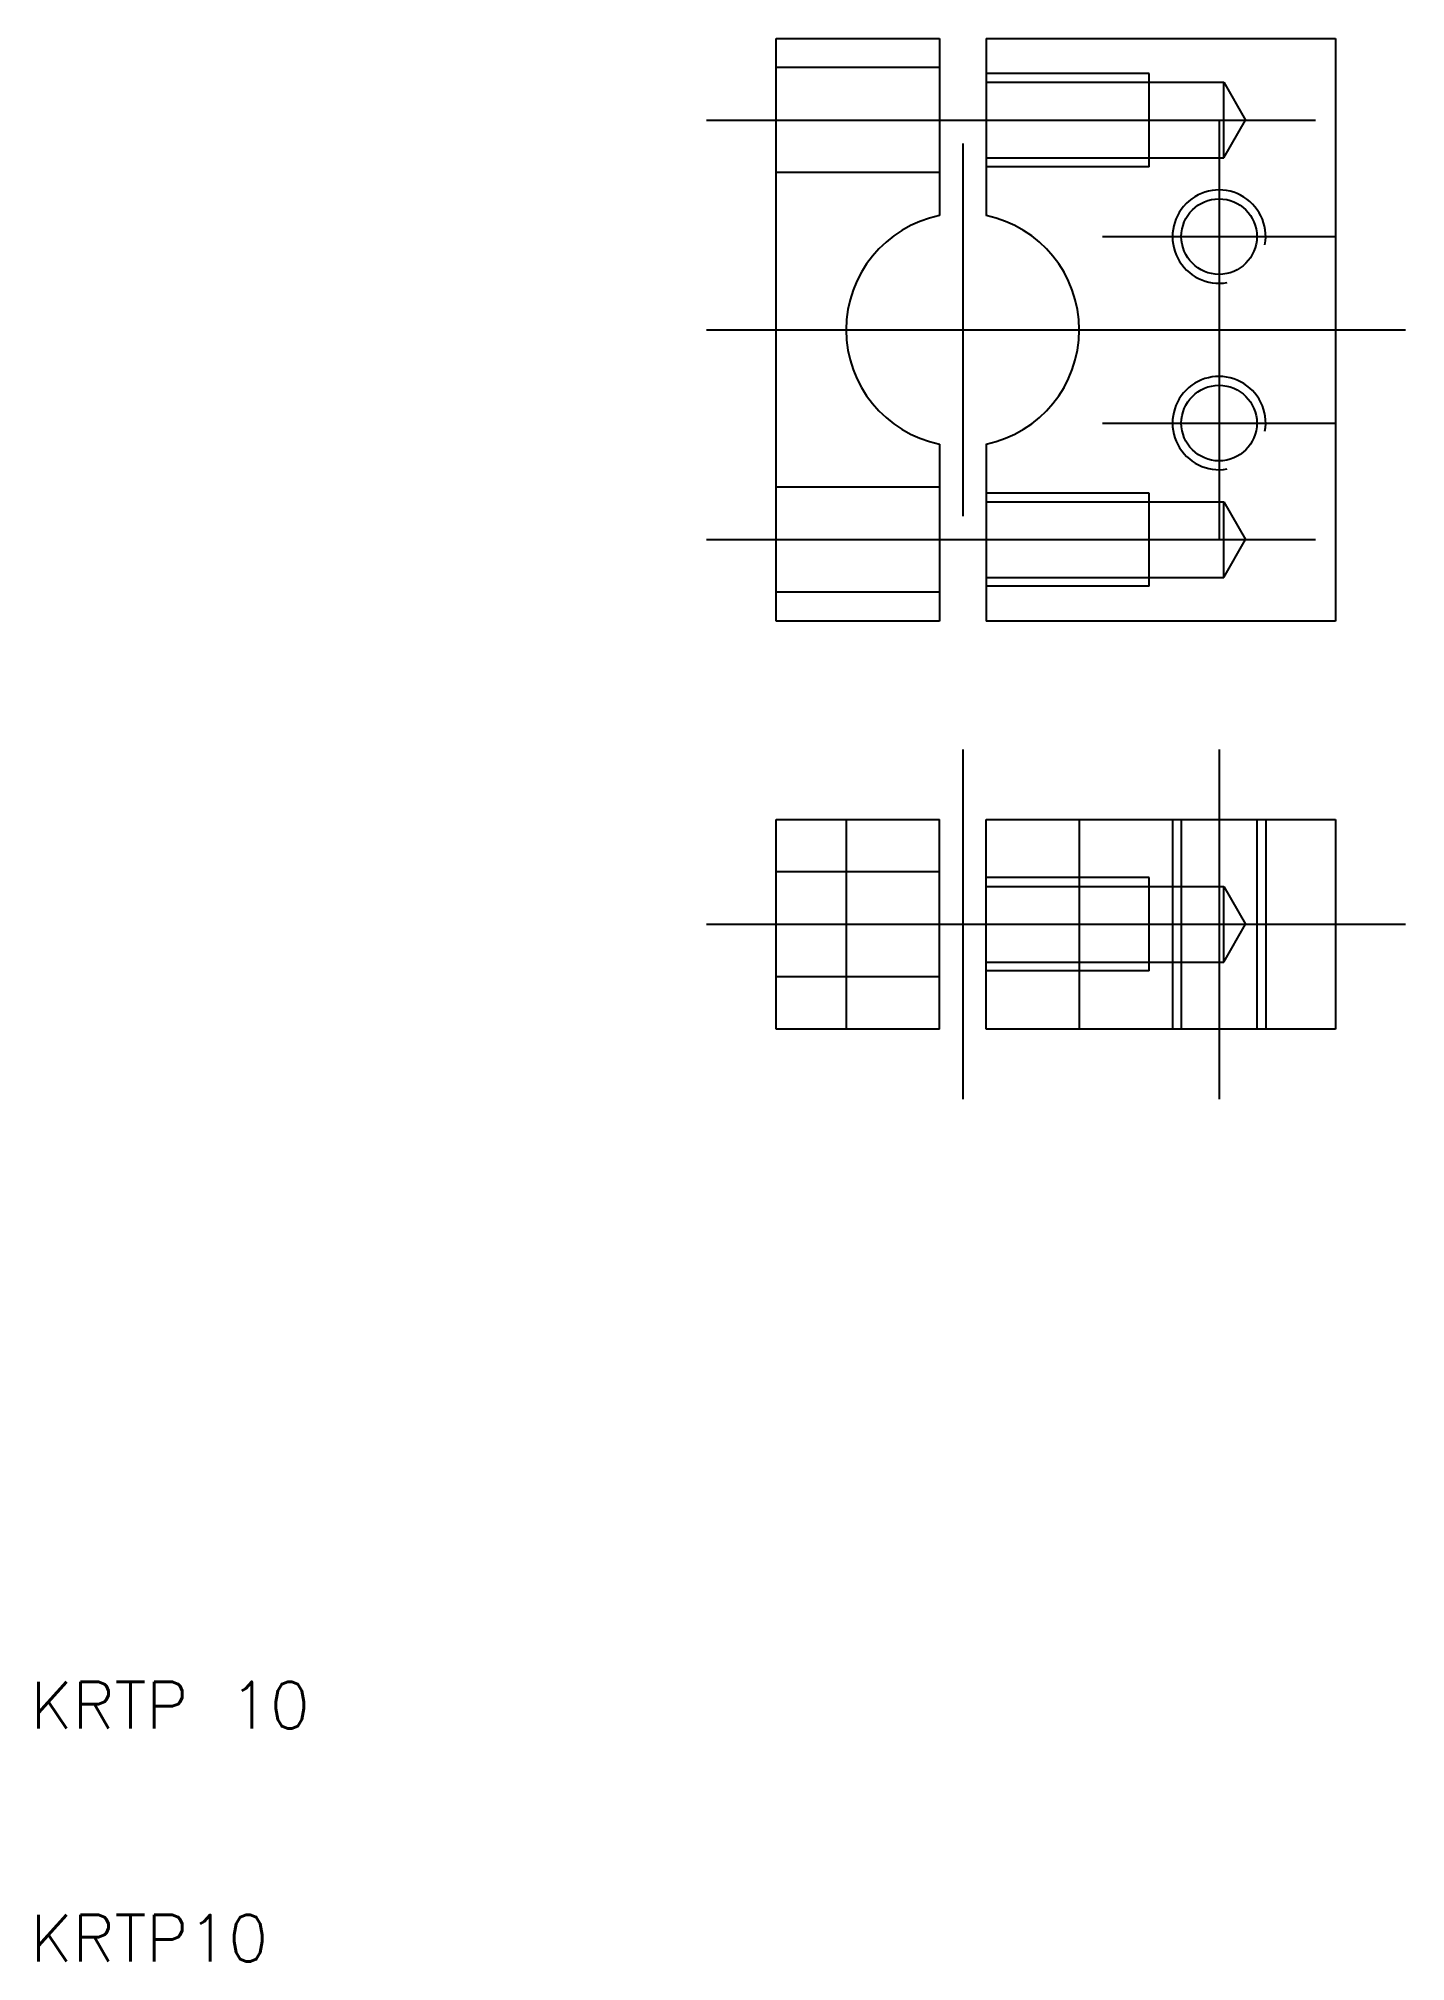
# Model space of a CAD drawing. Extents: x 10.3 to 69, y 10 to 92.5.
import ezdxf

# ---------------------------------------------------------------- set-up
doc = ezdxf.new("R2010")
doc.units = 0
doc.linetypes.add('CENTER', pattern=[50.8, 31.75, -6.35, 6.35, -6.35])
doc.linetypes.add('DASHED', pattern=[19.05, 12.7, -6.35])
doc.layers.get('0').update_dxf_attribs({"linetype": 'CONTINUOUS'})
doc.layers.add('CENTER', color=1, linetype='CENTER')
doc.styles.get("Standard").update_dxf_attribs({"font": 'txt.shx'})

msp = doc.modelspace()

# ---------------------------------------------------------------- linework, layer by layer
for p, q in [((42, 67.5), (42, 92.5)), ((42, 92.5), (49, 92.5)), ((49, 92.5), (49, 84.899)), ((51, 92.5), (66, 92.5)), ((51, 92.5), (51, 84.899)), ((66, 92.5), (66, 67.5)), ((49, 75.101), (49, 67.5)), ((51, 75.101), (51, 67.5)), ((49, 67.5), (42, 67.5)), ((66, 67.5), (51, 67.5)), ((42, 59), (49, 59)), ((42, 50), (42, 59)), ((49, 50), (49, 59)), ((51, 59), (66, 59)), ((51, 50), (51, 59)), ((66, 59), (66, 50)), ((49, 50), (42, 50)), ((66, 50), (51, 50))]:
    msp.add_line(p, q)
at = {"color": 3, "linetype": 'DASHED'}
for p, q in [((49, 91.25), (42, 91.25)), ((58, 91), (51, 91)), ((58, 87), (58, 91)), ((51, 90.621), (61.2, 90.621)), ((61.2, 90.621), (62.136, 89)), ((61.2, 87.379), (61.2, 90.621)), ((61.2, 87.379), (62.136, 89)), ((49, 86.75), (42, 86.75)), ((51, 87.379), (61.2, 87.379)), ((58, 87), (51, 87)), ((49, 73.25), (42, 73.25)), ((58, 73), (51, 73)), ((51, 72.621), (61.2, 72.621)), ((58, 69), (58, 73)), ((61.2, 72.621), (62.136, 71)), ((61.2, 69.379), (61.2, 72.621)), ((61.2, 69.379), (62.136, 71)), ((51, 69.379), (61.2, 69.379)), ((49, 68.75), (42, 68.75)), ((58, 69), (51, 69)), ((45, 59), (45, 50)), ((55, 59), (55, 50)), ((59, 59), (59, 50)), ((59.379, 59), (59.379, 50)), ((62.621, 59), (62.621, 50)), ((63, 59), (63, 50)), ((49, 56.75), (42, 56.75)), ((58, 56.5), (51, 56.5)), ((51, 56.121), (61.2, 56.121)), ((58, 52.5), (58, 56.5)), ((61.2, 56.121), (62.136, 54.5)), ((61.2, 52.879), (61.2, 56.121)), ((61.2, 52.879), (62.136, 54.5)), ((51, 52.879), (61.2, 52.879)), ((49, 52.25), (42, 52.25)), ((58, 52.5), (51, 52.5))]:
    msp.add_line(p, q, dxfattribs=at)
for centre in [(61, 84), (61, 76)]:
    msp.add_circle(centre, 1.621)
at = {"color": 3}
for centre in [(61, 84), (61, 76)]:
    msp.add_arc(centre, 2, 350, 280, dxfattribs=at)
for start, end in [(101.53696, 258.46304), (281.53696, 78.46304)]:
    msp.add_arc((50, 80), 5, start, end)
at = {"layer": 'CENTER'}
for p, q in [((39, 89), (65.136, 89)), ((61, 89), (61, 79)), ((50, 88), (50, 72)), ((56, 84), (66, 84)), ((61, 81), (61, 71)), ((39, 80), (69, 80)), ((56, 76), (66, 76)), ((39, 71), (65.136, 71)), ((50, 62), (50, 47)), ((61, 62), (61, 47)), ((39, 54.5), (69, 54.5))]:
    msp.add_line(p, q, dxfattribs=at)

# ---------------------------------------------------------------- texts
for s, p in [('KRTP 10', (10, 20)), ('KRTP10', (10, 10))]:
    msp.add_text(s, height=2).set_placement(p)

doc.saveas('drawing.dxf')
